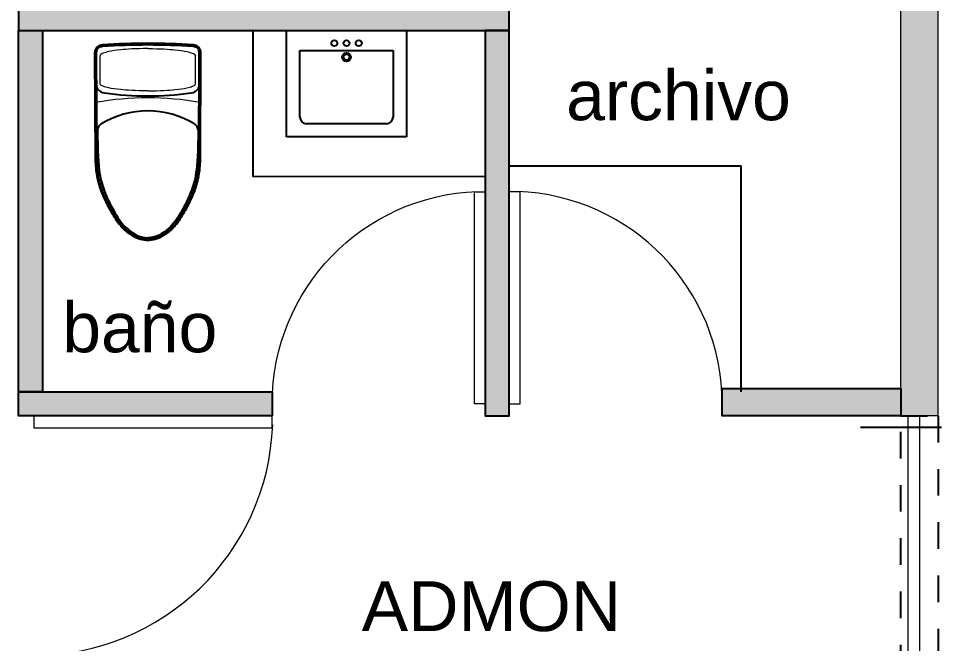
# Model space of a CAD drawing. Header units: metres. Extents: x -598 to 357, y -242 to 574.
# Drawn here: x -295.639 to -292.171, y 186.834 to 189.183 of the extents above; entities that cross this region are included whole.
import ezdxf

# ---------------------------------------------------------------- set-up
doc = ezdxf.new("R2010")
doc.units = ezdxf.units.M
doc.set_wipeout_variables(frame=1)
doc.linetypes.add('xref_Nivel TIPICO$0$HIDDEN2', pattern=[0.1875, 0.125, -0.0625])
for name, color, linetype, lineweight in [('A-DOOR', 1, 'Continuous', 18), ('Muro Mamspoteria', 5, 'Continuous', 9), ('P-SANR-FIXT', 251, 'Continuous', 18), ('xref_Nivel PB$0$P-puerta', 1, 'Continuous', 18), ('xref_Nivel TIPICO$0$P-puerta', 1, 'Continuous', 18)]:
    doc.layers.add(name, color=color, linetype=linetype, lineweight=lineweight)
for name, color, linetype in [('APTOS_SPZ_MCH_N2 MUNI$0$Muebles', 1, 'Continuous'), ('Muebles fijos', 251, 'Continuous'), ('T-texto', 8, 'Continuous'), ('xref_Nivel TIPICO$0$D-dintel mamposteria', 1, 'Continuous'), ('xref_Nivel TIPICO$0$H-hatch mamposteria', 8, 'Continuous'), ('xref_Nivel TIPICO$0$H-hatch tablayeso', 9, 'Continuous'), ('xref_Nivel TIPICO$0$M-muro tablayeso', 4, 'Continuous'), ('xref_Nivel TIPICO$0$V-ventana', 1, 'Continuous')]:
    doc.layers.add(name, color=color, linetype=linetype)
doc.styles.get("Standard").update_dxf_attribs({"font": 'arial.ttf'})

# ---------------------------------------------------------------- blocks, each defined once
blk = doc.blocks.new('*U363')
at = {"layer": 'xref_Nivel TIPICO$0$H-hatch tablayeso', "transparency": 33554559}
h = blk.add_hatch(color=256, dxfattribs=at)
h.dxf.hatch_style = 1
h.paths.add_polyline_path([(0, 90), (0, 0), (1844, 0), (1844, 90)])
at = {"layer": 'xref_Nivel TIPICO$0$M-muro tablayeso'}
blk.add_lwpolyline([(1844, 0), (0, 0), (0, 90), (1844, 90), (1844, 0)], dxfattribs=at)
blk = doc.blocks.new('*U355')
at = {"layer": 'xref_Nivel TIPICO$0$H-hatch tablayeso', "transparency": 33554559}
h = blk.add_hatch(color=256, dxfattribs=at)
h.dxf.hatch_style = 1
h.paths.add_polyline_path([(0, 90.9), (0, 0), (1447.7, 0), (1447.7, 90.9)])
at = {"layer": 'xref_Nivel TIPICO$0$M-muro tablayeso'}
blk.add_lwpolyline([(1447.7, 0), (0, 0), (0, 90.9), (1447.7, 90.9), (1447.7, 0)], dxfattribs=at)
blk = doc.blocks.new('Toilet_Oval_17859 - MO- Inodoro-439146-NIVEL TIPICO 5 - 7  - AMOBLADO')
at = {"layer": 'P-SANR-FIXT', "lineweight": 50}
for p, q in [((-0.196, 0.4633), (-0.194, 0.0621)), ((0.194, 0.0621), (0.196, 0.4633))]:
    blk.add_line(p, q, dxfattribs=at)
at = {"layer": 'P-SANR-FIXT'}
for p, q in [((-0.1786, 0.3447), (-0.1786, 0.4512)), ((0.1786, 0.3447), (0.1786, 0.4512))]:
    blk.add_line(p, q, dxfattribs=at)
at = {"layer": 'P-SANR-FIXT', "lineweight": 25}
for p, q in [((-0.1887, 0.1708), (-0.1884, 0.0926)), ((0.1887, 0.1708), (0.1884, 0.0926))]:
    blk.add_line(p, q, dxfattribs=at)
at = {"layer": 'P-SANR-FIXT', "lineweight": 50}
for centre, radius, start, end in [((-0.1706, 0.4633), 0.0254, 90, 180), ((0, -1.9235), 2.4182, 90, 94.0453), ((0, -1.9235), 2.4182, 85.9547, 90), ((0.1706, 0.4633), 0.0254, 360, 90)]:
    blk.add_arc(centre, radius, start, end, dxfattribs=at)
at = {"layer": 'P-SANR-FIXT', "lineweight": 25}
for centre, radius, start, end in [((-0.1579, 0.3484), 0.0381, 180, 262.1046), ((0.1579, 0.3484), 0.0381, 277.8954, 0), ((0, 1.487), 1.1875, 262.1046, 277.8954), ((0, -0.0901), 0.3336, 58.0304, 121.9696), ((-0.1626, 0.1709), 0.0261, 122.4497, 180.2256), ((0.1626, 0.1709), 0.0261, 359.7744, 57.5503)]:
    blk.add_arc(centre, radius, start, end, dxfattribs=at)
at = {"layer": 'P-SANR-FIXT'}
blk.add_arc((0, -0.8197), 1.112, 79.8479, 100.1521, dxfattribs=at)
for points in [[(0, 0.4774), (-0.0484, 0.4774), (-0.1037, 0.4729), (-0.1428, 0.4681), (-0.1653, 0.461), (-0.1744, 0.4578), (-0.1786, 0.4531), (-0.1786, 0.4512)], [(0, 0.4774), (0.0484, 0.4774), (0.1037, 0.4729), (0.1428, 0.4681), (0.1653, 0.461), (0.1744, 0.4578), (0.1786, 0.4531), (0.1786, 0.4512)], [(0, 0.3185), (-0.0484, 0.3185), (-0.1037, 0.323), (-0.1428, 0.3278), (-0.1653, 0.3349), (-0.1744, 0.3381), (-0.1786, 0.3428), (-0.1786, 0.3447)], [(0, 0.3185), (0.0484, 0.3185), (0.1037, 0.323), (0.1428, 0.3278), (0.1653, 0.3349), (0.1744, 0.3381), (0.1786, 0.3428), (0.1786, 0.3447)]]:
    blk.add_open_spline(points, degree=3, knots=[0, 0, 0, 0, 0.1566407, 0.2861825, 0.3655305, 0.4088071, 0.4283279, 0.4283279, 0.4283279, 0.4283279], dxfattribs=at)
at = {"layer": 'P-SANR-FIXT', "lineweight": 25}
for points in [[(-0.1884, 0.0926), (-0.1844, 0.0317), (-0.1781, -0.0197), (-0.1546, -0.0809), (-0.1328, -0.1236), (-0.1143, -0.1557), (-0.0938, -0.1851), (-0.066, -0.2094), (-0.0504, -0.2203), (-0.0177, -0.234), (0, -0.2337)], [(0.1884, 0.0926), (0.1844, 0.0317), (0.1781, -0.0197), (0.1546, -0.0809), (0.1328, -0.1236), (0.1143, -0.1557), (0.0938, -0.1851), (0.066, -0.2094), (0.0504, -0.2203), (0.0177, -0.234), (0, -0.2337)]]:
    blk.add_open_spline(points, degree=3, knots=[0, 0, 0, 0, 0.19509, 0.375915, 0.540569, 0.672678, 0.792703, 0.893059, 0.993012, 1.071971, 1.071971, 1.071971, 1.071971], dxfattribs=at)
at = {"layer": 'P-SANR-FIXT', "lineweight": 50}
for points, knots in [([(-0.194, 0.0621), (-0.1937, 0.0503), (-0.1924, 0.028), (-0.189, 0.0038), (-0.1855, -0.0137), (-0.1826, -0.0259), (-0.1794, -0.0373), (-0.176, -0.048), (-0.1724, -0.0579), (-0.1688, -0.0672), (-0.165, -0.0758), (-0.1613, -0.084), (-0.1576, -0.0916), (-0.1529, -0.1013), (-0.1473, -0.1124), (-0.141, -0.1244), (-0.133, -0.1391), (-0.1251, -0.152), (-0.117, -0.1643), (-0.1107, -0.1733), (-0.1038, -0.1821), (-0.0962, -0.1908), (-0.0878, -0.1992), (-0.0783, -0.2075), (-0.0677, -0.2156), (-0.0585, -0.2217), (-0.0519, -0.2254), (-0.0482, -0.2275), (-0.0454, -0.2289), (-0.0426, -0.2302), (-0.0399, -0.2315), (-0.0376, -0.2325), (-0.0356, -0.2332), (-0.0335, -0.2339), (-0.0309, -0.2348), (-0.0276, -0.2357), (-0.0241, -0.2366), (-0.0201, -0.2374), (-0.0156, -0.2381), (-0.0092, -0.2391), (-0.0038, -0.2397), (0, -0.24)], [0, 0, 0, 0, 0.041667, 0.083333, 0.104167, 0.125, 0.145833, 0.166667, 0.1875, 0.208333, 0.229167, 0.25, 0.270833, 0.291667, 0.333333, 0.375, 0.416667, 0.5, 0.541667, 0.583333, 0.625, 0.666667, 0.708333, 0.75, 0.791667, 0.833333, 0.854167, 0.864583, 0.875, 0.885417, 0.895833, 0.90625, 0.911458, 0.916667, 0.927083, 0.9375, 0.947917, 0.958333, 0.96875, 0.979167, 1, 1, 1, 1]), ([(0, -0.24), (0.0038, -0.2397), (0.0092, -0.2391), (0.0156, -0.2381), (0.0201, -0.2374), (0.0241, -0.2366), (0.0276, -0.2357), (0.0309, -0.2348), (0.0341, -0.2338), (0.0371, -0.2327), (0.0399, -0.2315), (0.0426, -0.2302), (0.0454, -0.2289), (0.0482, -0.2275), (0.0519, -0.2254), (0.0585, -0.2217), (0.0677, -0.2156), (0.0783, -0.2075), (0.0878, -0.1992), (0.0962, -0.1908), (0.1038, -0.1821), (0.1107, -0.1733), (0.117, -0.1643), (0.1251, -0.152), (0.133, -0.1391), (0.141, -0.1244), (0.1473, -0.1124), (0.1529, -0.1013), (0.1576, -0.0916), (0.1613, -0.084), (0.165, -0.0758), (0.1688, -0.0672), (0.1724, -0.0579), (0.176, -0.048), (0.1794, -0.0373), (0.1826, -0.0259), (0.1855, -0.0137), (0.189, 0.0038), (0.1924, 0.028), (0.1937, 0.0503), (0.194, 0.0621)], [0, 0, 0, 0, 0.020833, 0.03125, 0.041667, 0.052083, 0.0625, 0.072917, 0.083333, 0.09375, 0.104167, 0.114583, 0.125, 0.135417, 0.145833, 0.166667, 0.208333, 0.25, 0.291667, 0.333333, 0.375, 0.416667, 0.458333, 0.5, 0.583333, 0.625, 0.666667, 0.708333, 0.729167, 0.75, 0.770833, 0.791667, 0.8125, 0.833333, 0.854167, 0.875, 0.895833, 0.916667, 0.958333, 1, 1, 1, 1])]:
    blk.add_open_spline(points, degree=3, knots=knots, dxfattribs=at)
blk = doc.blocks.new('L3')
blk.add_wipeout([(24.5796, 24.0767), (25.0296, 24.0767), (25.0296, 23.6767), (24.5796, 23.6767)]).dxf.layer = 'Muebles fijos'
at = {"layer": 'Muebles fijos'}
for p, q in [((24.5796, 24.0767), (25.0296, 24.0767)), ((24.5796, 23.6767), (24.5796, 24.0767)), ((24.6546, 24.0767), (24.9546, 24.0767)), ((25.0296, 24.0767), (25.0296, 23.6767)), ((24.5796, 23.7517), (24.5796, 24.0017)), ((24.6296, 23.7517), (24.6296, 24.0017)), ((24.6296, 23.7517), (24.6296, 24.0017)), ((24.6546, 24.0267), (24.9546, 24.0267)), ((24.6546, 24.0267), (24.9546, 24.0267)), ((24.9796, 24.0017), (24.9796, 23.7517)), ((24.9796, 24.0017), (24.9796, 23.7517)), ((25.0296, 24.0017), (25.0296, 23.6767)), ((24.9796, 23.7517), (24.6296, 23.7517)), ((24.9796, 23.7517), (24.8832, 23.7517)), ((25.0296, 23.6767), (24.5796, 23.6767)), ((25.0296, 23.6767), (24.5796, 23.6767))]:
    blk.add_line(p, q, dxfattribs=at)
for centre, radius in [((24.8046, 23.7766), 0.0161), ((24.8046, 23.7766), 0.0111), ((24.7588, 23.7245), 0.0111), ((24.8046, 23.7245), 0.0111), ((24.8504, 23.7245), 0.0111)]:
    blk.add_circle(centre, radius, dxfattribs=at)
for centre, start, end in [((24.6546, 24.0017), 90, 180), ((24.6546, 24.0017), 90, 180), ((24.9546, 24.0017), 0, 90), ((24.9546, 24.0017), 0, 90)]:
    blk.add_arc(centre, 0.025, start, end, dxfattribs=at)
blk = doc.blocks.new('*U364')
at = {"layer": 'xref_Nivel TIPICO$0$H-hatch tablayeso', "transparency": 33554559}
h = blk.add_hatch(color=256, dxfattribs=at)
h.dxf.hatch_style = 1
h.paths.add_polyline_path([(0, 90), (0, 0), (953.1, 0), (953.1, 90)])
at = {"layer": 'xref_Nivel TIPICO$0$M-muro tablayeso'}
blk.add_lwpolyline([(953.1, 0), (0, 0), (0, 90), (953.1, 90), (953.1, 0)], dxfattribs=at)
blk = doc.blocks.new('*U339')
at = {"layer": 'xref_Nivel TIPICO$0$H-hatch tablayeso', "transparency": 33554559}
h = blk.add_hatch(color=256, dxfattribs=at)
h.dxf.hatch_style = 1
h.paths.add_polyline_path([(0, 90), (0, 0), (1357.7, 0), (1357.7, 90)])
at = {"layer": 'xref_Nivel TIPICO$0$M-muro tablayeso'}
blk.add_lwpolyline([(1357.7, 0), (0, 0), (0, 90), (1357.7, 90), (1357.7, 0)], dxfattribs=at)
blk = doc.blocks.new('Familia Puertas - P-7-13066183-AMUEBLADAS N8 _18_34')
at = {"layer": 'A-DOOR'}
for p, q in [((-0.4492, 1), (-0.5, 1)), ((-0.5, 1), (-0.5, 0)), ((-0.4492, 0), (-0.4492, 1)), ((-0.5, 0), (-0.4492, 0))]:
    blk.add_line(p, q, dxfattribs=at)
at = {"layer": 'A-DOOR', "color": 8, "true_color": 0x808080}
blk.add_arc((-0.4972, 0.0006), 1.0022, 359.9645, 87.9854, dxfattribs=at)
blk = doc.blocks.new('*U358')
at = {"layer": 'xref_Nivel TIPICO$0$H-hatch tablayeso', "transparency": 33554559}
h = blk.add_hatch(color=256, dxfattribs=at)
h.dxf.hatch_style = 1
h.paths.add_polyline_path([(0, 102), (0, 0), (671.3, 0), (671.3, 102)])
at = {"layer": 'xref_Nivel TIPICO$0$M-muro tablayeso'}
blk.add_lwpolyline([(671.3, 0), (0, 0), (0, 102), (671.3, 102), (671.3, 0)], dxfattribs=at)
blk = doc.blocks.new('*U360')
at = {"layer": 'xref_Nivel TIPICO$0$D-dintel mamposteria', "linetype": 'xref_Nivel TIPICO$0$HIDDEN2', "ltscale": 0.5}
blk.add_lwpolyline([(0.14, 0), (0, 0), (0, 3.1603), (0.14, 3.1603)], close=True, dxfattribs=at)
blk = doc.blocks.new('xref_Nivel PB$0$Familia Puertas - P-7-13066183-AMUEBLADAS N8 _18_34')
at = {"layer": 'xref_Nivel PB$0$P-puerta'}
for p, q in [((-0.4492, 1), (-0.5, 1)), ((-0.5, 1), (-0.5, 0)), ((-0.4492, 0), (-0.4492, 1)), ((-0.5, 0), (-0.4492, 0))]:
    blk.add_line(p, q, dxfattribs=at)
at = {"layer": 'xref_Nivel PB$0$P-puerta', "color": 8, "true_color": 0x808080}
blk.add_arc((-0.4972, 0.0006), 1.0022, 359.9645, 87.9854, dxfattribs=at)

msp = doc.modelspace()

# ---------------------------------------------------------------- hatches: boundary and pattern name
at = {"layer": 'xref_Nivel TIPICO$0$H-hatch mamposteria', "transparency": 33554585}
h = msp.add_hatch(color=256, dxfattribs=at)
h.dxf.hatch_style = 1
h.paths.add_polyline_path([(-292.3234, 189.2277), (-292.3234, 187.69), (-292.1834, 187.69), (-292.1834, 189.2277), (-292.1834, 189.3677), (-292.6788, 189.3677), (-292.6788, 190.9773), (-292.8864, 190.9773), (-292.8864, 189.4277), (-295.4387, 189.4277), (-295.4387, 191.6773), (-295.139, 191.6773), (-295.139, 191.7068), (-295.121, 191.7068), (-295.1571, 191.8764), (-295.6387, 191.8764), (-295.6387, 189.2277), (-292.6788, 189.2277), (-292.6788, 189.2277)])

# ---------------------------------------------------------------- linework, layer by layer
at = {"layer": 'APTOS_SPZ_MCH_N2 MUNI$0$Muebles'}
msp.add_lwpolyline([(-292.9234, 187.78), (-292.9234, 188.6277), (-293.7947, 188.6277)], dxfattribs=at)
at = {"layer": 'Muro Mamspoteria'}
for points in [[(-292.1834, 187.69), (-292.1834, 189.3677)], [(-292.3234, 187.69), (-292.3234, 189.2277)], [(-292.1834, 187.69), (-292.3234, 187.69)]]:
    msp.add_lwpolyline(points, dxfattribs=at)
at = {"layer": 'xref_Nivel TIPICO$0$P-puerta'}
for points in [[(-292.2976, 187.69), (-292.2976, 186.0598), (-292.2526, 186.0598)], [(-292.2526, 186.1598), (-292.2076, 186.1598), (-292.2076, 184.5296), (-292.2526, 184.5296), (-292.2526, 187.69)]]:
    msp.add_lwpolyline(points, dxfattribs=at)
at = {"layer": 'xref_Nivel TIPICO$0$V-ventana'}
msp.add_lwpolyline([(-292.1709, 187.6455), (-292.475, 187.6455)], dxfattribs=at)

# ---------------------------------------------------------------- block references
at = {"layer": 'Muro Mamspoteria', "lineweight": 0, "yscale": 0.7960678973457521, "zscale": 0.7960678973457521}
for p, xscale in [((-294.2836, 187.735), -0.7960678973457521), ((-293.3967, 187.735), 0.7960678973457521)]:
    msp.add_blockref('Familia Puertas - P-7-13066183-AMUEBLADAS N8 _18_34', p, dxfattribs=dict(at, xscale=xscale))
at = {"layer": 'Muro Mamspoteria', "lineweight": 0, "rotation": 180}
msp.add_blockref('*U360', (-292.1834, 187.69), dxfattribs=at)
at = {"layer": 'P-SANR-FIXT'}
msp.add_blockref('Toilet_Oval_17859 - MO- Inodoro-439146-NIVEL TIPICO 5 - 7  - AMOBLADO', (-295.1527, 188.5925), dxfattribs=at)
at = {"layer": 'xref_Nivel PB$0$P-puerta', "color": 8, "true_color": 0x808080, "xscale": 0.895576384513974, "yscale": 0.895576384513974, "zscale": 0.895576384513974, "rotation": 270}
msp.add_blockref('xref_Nivel PB$0$Familia Puertas - P-7-13066183-AMUEBLADAS N8 _18_34', (-295.5812, 187.2422), dxfattribs=at)
at = {"layer": 'xref_Nivel TIPICO$0$M-muro tablayeso', "yscale": 0.001, "zscale": 0.001}
for name, p, xscale, rotation in [('*U363', (-295.6387, 189.2277), -0.001, 180), ('*U339', (-295.6387, 189.1377), 0.001, 270), ('*U355', (-293.8856, 187.69), -0.001, 270)]:
    msp.add_blockref(name, p, dxfattribs=dict(at, xscale=xscale, rotation=rotation))
at = {"layer": 'xref_Nivel TIPICO$0$M-muro tablayeso', "xscale": 0.001, "yscale": 0.001, "zscale": 0.001}
for name, p in [('*U358', (-292.9947, 187.69)), ('*U364', (-295.6387, 187.69))]:
    msp.add_blockref(name, p, dxfattribs=at)

# ---------------------------------------------------------------- texts
at = {"layer": 'T-texto', "char_height": 0.1875, "attachment_point": 3}
for s, insert in [('archivo', (-292.737, 188.9883)), ('baño ', (-294.8916, 188.1161)), ('ADMON', (-293.3745, 187.0683))]:
    msp.add_mtext_dynamic_manual_height_columns(s, width=2.585832, gutter_width=0.9375, heights=[0], dxfattribs=dict(at, insert=insert))

# ---------------------------------------------------------------- next in the draw order: block references
at = {"layer": 'Muebles fijos', "rotation": 180}
msp.add_blockref('L3', (-269.6016, 212.8144), dxfattribs=at)

# ---------------------------------------------------------------- next in the draw order: linework, layer by layer
at = {"layer": 'Muebles fijos'}
msp.add_lwpolyline([(-293.8856, 189.1377), (-293.8856, 188.5877), (-294.7567, 188.5886), (-294.7567, 189.1386), (-294.0558, 189.1377)], dxfattribs=at)

doc.saveas('drawing.dxf')
